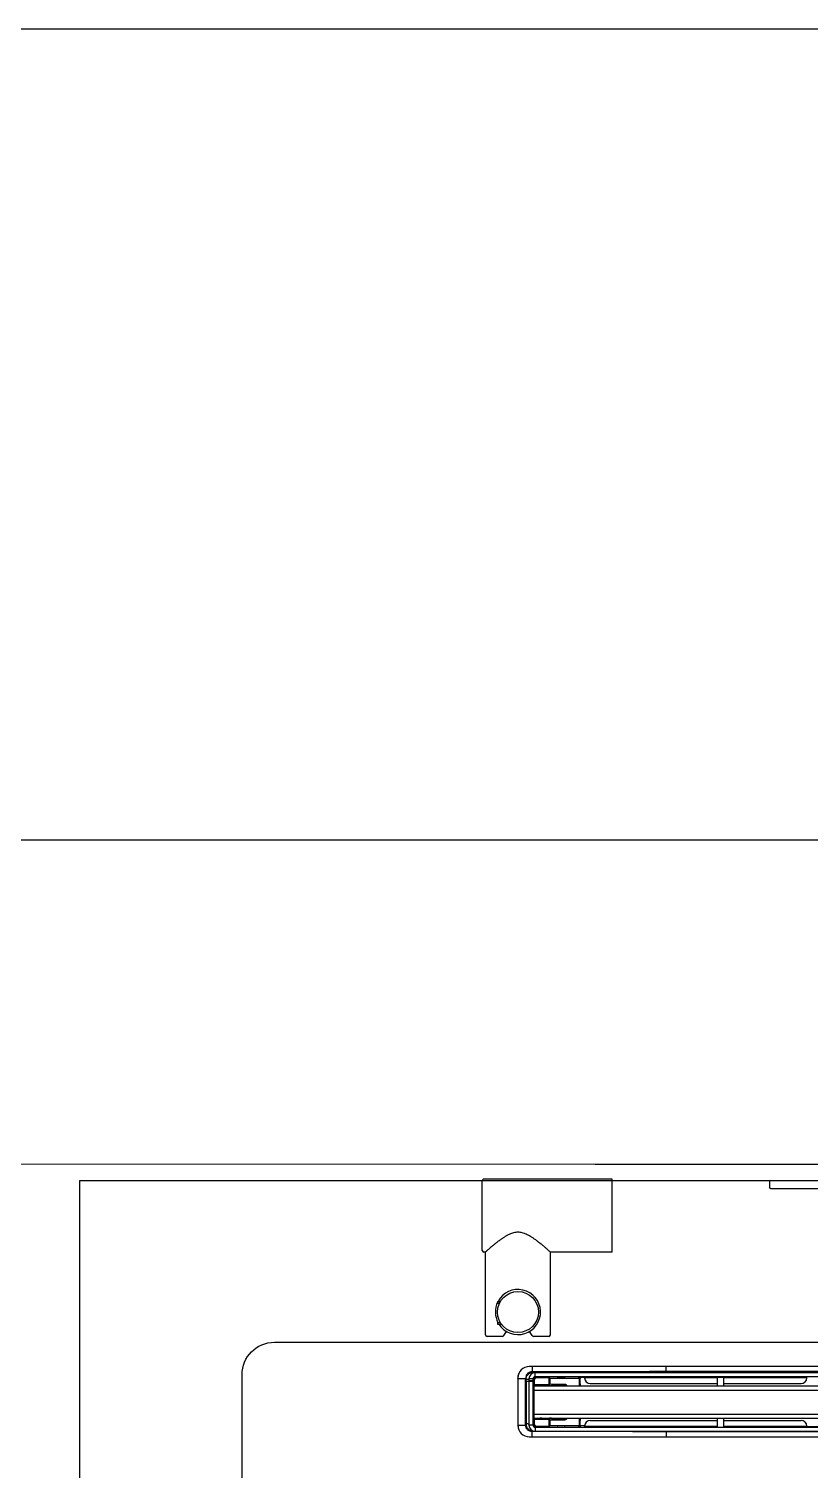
# Model space of a CAD drawing. Header units: millimetres. Extents: x 694231 to 734331, y 4486031 to 4541543.
# Drawn here: x 731538.1 to 731586.3, y 4490097.3 to 4490186.2 of the extents above; entities that cross this region are included whole.
import ezdxf

# ---------------------------------------------------------------- set-up
doc = ezdxf.new("R2010")
doc.units = ezdxf.units.MM
for name, color, linetype in [('A-DUVAR-GOR0.2', 25, 'Continuous'), ('Deko_Vitrifiye', 135, 'Continuous'), ('Deko_Zemin Seramik5', 155, 'Continuous')]:
    doc.layers.add(name, color=color, linetype=linetype)
doc.layers.add('DBM_fin_wall_solid', color=111, linetype='Continuous', lineweight=25)
doc.layers.add('DBM_w_sld', color=111, linetype='Continuous', lineweight=20)

# ---------------------------------------------------------------- blocks, each defined once
blk = doc.blocks.new('A$C3a43e377')
at = {"layer": 'Deko_Vitrifiye', "linetype": 'Continuous'}
for p, q in [((0, 80), (0, 1)), ((45, 80), (0, 80)), ((45, 80), (45, 42)), ((96, 42), (45, 42)), ((97, 41), (97, 31.57)), ((96.51, 30.71), (93.92, 29.15)), ((75.44, 9.5), (75.44, 11.19)), ((75.44, 9.5), (76.49, 9.5)), ((76.49, 9.5), (76.49, 10.61)), ((79.23, 9.5), (79.23, 9.65)), ((79.23, 9.5), (80.05, 9.5)), ((84.16, 9.5), (85.02, 9.5)), ((85.02, 9.5), (85.02, 9.72)), ((88.49, 9.5), (88.49, 11.14)), ((88.49, 9.5), (89.54, 9.5)), ((89.54, 9.5), (89.54, 11.85)), ((96.51, 13.29), (93.92, 14.85)), ((97, 12.43), (97, 3)), ((44, 0), (1, 0)), ((45, 2), (45, 1)), ((96, 2), (45, 2))]:
    blk.add_line(p, q, dxfattribs=at)
blk.add_circle((82, 22), 12.65, dxfattribs=at)
for centre, radius, start, end in [((82, 22), 13.91, 302.85166, 241.85222), ((96, 41), 1, 0, 90), ((96, 31.57), 1, 300.96376, 0), ((82, 22), 13.91, 243.97607, 297.82709), ((96, 12.43), 1, 0, 59.03624), ((1, 1), 1, 180, 270), ((44, 1), 1, 270, 0), ((96, 3), 1, 270, 0)]:
    blk.add_arc(centre, radius, start, end, dxfattribs=at)
at = {"layer": 'Deko_Vitrifiye', "linetype": 'Continuous', "start_tangent": (-31.698218, -35.660517), "end_tangent": (31.698229, -35.66051)}
blk.add_spline([(45, 42), (44.86, 41.84), (44.39, 41.31), (43.6, 40.41), (42.49, 39.13), (41.12, 37.51), (39.71, 35.78), (38.44, 34.15), (37.29, 32.61), (36.27, 31.12), (35.37, 29.71), (34.62, 28.38), (34.02, 27.15), (33.53, 25.94), (33.15, 24.68), (32.9, 23.35), (32.81, 21.99), (32.9, 20.65), (33.14, 19.34), (33.54, 18.04), (34.1, 16.68), (34.83, 15.23), (35.75, 13.67), (36.85, 12.02), (38.07, 10.33), (39.37, 8.65), (40.64, 7.07), (41.77, 5.71), (42.67, 4.66), (43.37, 3.86), (43.92, 3.22), (44.38, 2.71), (44.72, 2.32), (44.93, 2.08), (45, 2)], degree=3, dxfattribs=at)
blk = doc.blocks.new('A$C29e923fa')
at = {"layer": 'Deko_Vitrifiye', "linetype": 'Continuous'}
for p, q in [((0, 90), (0, 0)), ((0, 90), (4.4, 90)), ((5, 89.4), (5, 0.6)), ((5, 58.5), (129.4, 58.5)), ((130, 57.9), (130, 32.1)), ((5, 31.5), (129.4, 31.5)), ((0, 0), (4.4, 0))]:
    blk.add_line(p, q, dxfattribs=at)
for centre, start, end in [((4.4, 89.4), 0, 90), ((129.4, 57.9), 0, 90), ((129.4, 32.1), 270, 0), ((4.4, 0.6), 270, 0)]:
    blk.add_arc(centre, 0.6, start, end, dxfattribs=at)
blk = doc.blocks.new('dhtbsdgtukcdruılftı')
at = {"layer": 'A-DUVAR-GOR0.2'}
blk.add_lwpolyline([(18738.473, 15056.971), (18777.708, 15056.97)], dxfattribs=at)
at = {"layer": 'Deko_Zemin Seramik5'}
for p, q in [((18773.007, 15044.502), (18734.407, 15044.502)), ((18733.707, 15043.802), (18733.707, 15040.862)), ((18734.177, 15040.893), (18734.177, 15043.771)), ((18734.205, 15043.703), (18734.177, 15043.771)), ((18734.208, 15043.588), (18734.205, 15043.703)), ((18734.208, 15043.566), (18734.205, 15040.961)), ((18734.208, 15043.577), (18734.208, 15043.588)), ((18734.209, 15043.577), (18734.208, 15043.588)), ((18734.208, 15043.577), (18734.208, 15043.566)), ((18734.209, 15043.577), (18734.208, 15043.566)), ((18734.209, 15043.577), (18734.208, 15043.577)), ((18734.634, 15043.735), (18734.384, 15043.735)), ((18734.384, 15043.735), (18734.384, 15043.61)), ((18734.634, 15043.61), (18734.384, 15043.61)), ((18734.384, 15043.57), (18734.384, 15040.885)), ((18734.634, 15043.57), (18734.384, 15043.57)), ((18734.581, 15044.175), (18734.649, 15044.147)), ((18734.583, 15043.61), (18734.583, 15043.574)), ((18734.689, 15043.577), (18734.583, 15043.577)), ((18734.634, 15043.755), (18734.636, 15043.755)), ((18734.634, 15043.735), (18734.634, 15043.61)), ((18734.634, 15043.57), (18734.634, 15040.885)), ((18734.635, 15043.657), (18734.647, 15043.645)), ((18734.635, 15043.19), (18734.635, 15043.657)), ((18734.636, 15043.755), (18734.636, 15042.367)), ((18734.697, 15043.645), (18734.647, 15043.645)), ((18734.647, 15043.334), (18734.647, 15043.645)), ((18734.697, 15043.645), (18734.697, 15043.384)), ((18734.764, 15043.865), (18734.764, 15044.115)), ((18772.65, 15044.115), (18734.764, 15044.115)), ((18772.65, 15043.865), (18734.764, 15043.865)), ((18734.847, 15043.845), (18734.834, 15043.857)), ((18735.986, 15043.857), (18734.834, 15043.857)), ((18734.847, 15043.795), (18734.847, 15043.845)), ((18734.847, 15043.845), (18735.6, 15043.845)), ((18735.6, 15043.795), (18734.847, 15043.795)), ((18737.433, 15043.856), (18735.6, 15043.845)), ((18735.6, 15043.795), (18735.6, 15043.845)), ((18735.663, 15043.775), (18735.634, 15043.775)), ((18735.634, 15043.403), (18735.634, 15043.775)), ((18735.663, 15043.775), (18737.474, 15043.786)), ((18735.663, 15043.775), (18735.663, 15043.403)), ((18735.986, 15043.865), (18735.986, 15043.857)), ((18736.115, 15043.86), (18735.986, 15043.86)), ((18736.115, 15043.865), (18736.115, 15043.852)), ((18736.115, 15043.852), (18736.116, 15043.852)), ((18736.116, 15043.852), (18736.116, 15043.865)), ((18736.166, 15043.865), (18736.166, 15043.851)), ((18736.565, 15043.851), (18736.166, 15043.851)), ((18736.565, 15043.851), (18736.565, 15043.865)), ((18736.615, 15043.865), (18736.615, 15043.852)), ((18736.615, 15043.852), (18736.615, 15043.852)), ((18736.616, 15043.852), (18736.615, 15043.852)), ((18736.616, 15043.852), (18736.616, 15043.865)), ((18736.745, 15043.86), (18736.616, 15043.86)), ((18736.745, 15043.857), (18736.745, 15043.865)), ((18737.486, 15043.857), (18736.745, 15043.857)), ((18737.441, 15043.855), (18737.433, 15043.856)), ((18737.449, 15043.851), (18737.441, 15043.855)), ((18737.456, 15043.844), (18737.449, 15043.851)), ((18737.462, 15043.836), (18737.456, 15043.844)), ((18737.467, 15043.825), (18737.462, 15043.836)), ((18737.471, 15043.813), (18737.467, 15043.825)), ((18737.473, 15043.8), (18737.471, 15043.813)), ((18737.474, 15043.786), (18737.473, 15043.8)), ((18737.474, 15043.786), (18737.474, 15043.3)), ((18737.486, 15043.857), (18737.486, 15043.857)), ((18737.551, 15043.44), (18737.551, 15043.757)), ((18737.556, 15043.865), (18737.556, 15043.787)), ((18737.814, 15043.815), (18737.556, 15043.812)), ((18737.556, 15043.757), (18737.556, 15043.787)), ((18737.556, 15043.787), (18737.556, 15043.787)), ((18737.556, 15043.3), (18737.556, 15043.44)), ((18737.814, 15043.865), (18737.814, 15043.82)), ((18737.814, 15043.82), (18737.814, 15043.796)), ((18737.814, 15043.82), (18745.989, 15043.82)), ((18738.164, 15043.447), (18745.989, 15043.447)), ((18764.575, 15044.183), (18742.839, 15044.183)), ((18745.989, 15043.85), (18745.989, 15043.3)), ((18745.989, 15043.85), (18746.389, 15043.85)), ((18746.019, 15043.865), (18746.019, 15043.85)), ((18746.359, 15043.85), (18746.359, 15043.865)), ((18746.389, 15043.3), (18746.389, 15043.85)), ((18746.389, 15043.82), (18751.507, 15043.82)), ((18746.389, 15043.447), (18751.157, 15043.447)), ((18751.507, 15043.82), (18751.507, 15043.865)), ((18751.507, 15043.796), (18751.507, 15043.82)), ((18734.636, 15043.355), (18734.634, 15043.355)), ((18734.635, 15043.19), (18734.634, 15043.19)), ((18734.64, 15042.817), (18734.634, 15042.817)), ((18734.634, 15042.767), (18734.641, 15042.767)), ((18734.639, 15043.186), (18734.635, 15043.19)), ((18734.636, 15042.253), (18734.636, 15043.355)), ((18734.639, 15043.184), (18734.639, 15043.186)), ((18734.639, 15042.817), (18734.639, 15043.184)), ((18734.641, 15043.328), (18734.647, 15043.334)), ((18735.058, 15043.328), (18734.641, 15043.328)), ((18734.641, 15043.154), (18734.641, 15043.326)), ((18734.641, 15043.326), (18734.729, 15043.326)), ((18734.641, 15043.154), (18734.641, 15043.154)), ((18734.641, 15042.767), (18734.641, 15043.154)), ((18734.641, 15043.154), (18734.689, 15043.044)), ((18734.641, 15043.154), (18734.689, 15043.043)), ((18734.697, 15043.384), (18734.647, 15043.334)), ((18735.6, 15043.334), (18734.647, 15043.334)), ((18734.689, 15043.3), (18734.689, 15043.05)), ((18734.689, 15043.3), (18772.725, 15043.3)), ((18734.689, 15043.05), (18772.725, 15043.05)), ((18734.689, 15043.05), (18734.689, 15041.57)), ((18734.697, 15043.384), (18735.6, 15043.384)), ((18734.729, 15043.326), (18734.741, 15043.3)), ((18735.058, 15043.328), (18735.063, 15043.332)), ((18735.058, 15043.308), (18735.174, 15043.308)), ((18735.063, 15043.332), (18735.163, 15043.332)), ((18735.162, 15043.332), (18735.162, 15043.326)), ((18735.162, 15043.332), (18735.162, 15043.326)), ((18735.162, 15043.326), (18735.163, 15043.326)), ((18735.163, 15043.332), (18735.163, 15043.333)), ((18735.163, 15043.333), (18735.163, 15043.326)), ((18735.163, 15043.326), (18735.213, 15043.326)), ((18735.183, 15043.306), (18735.182, 15043.306)), ((18735.213, 15043.306), (18735.183, 15043.306)), ((18735.213, 15043.334), (18735.608, 15043.334)), ((18735.213, 15043.334), (18735.213, 15043.326)), ((18735.213, 15043.326), (18735.613, 15043.326)), ((18735.213, 15043.326), (18735.213, 15043.306)), ((18735.613, 15043.306), (18735.213, 15043.306)), ((18735.6, 15043.334), (18735.6, 15043.384)), ((18735.6, 15043.334), (18735.608, 15043.334)), ((18735.613, 15043.334), (18735.613, 15043.326)), ((18735.613, 15043.326), (18735.663, 15043.326)), ((18735.613, 15043.306), (18735.613, 15043.326)), ((18735.643, 15043.306), (18735.613, 15043.306)), ((18735.663, 15043.403), (18735.634, 15043.403)), ((18735.643, 15043.306), (18735.643, 15043.306)), ((18735.651, 15043.308), (18735.773, 15043.308)), ((18735.661, 15043.333), (18736.552, 15043.328)), ((18736.593, 15043.398), (18735.663, 15043.403)), ((18735.663, 15043.333), (18735.663, 15043.326)), ((18735.663, 15043.333), (18735.663, 15043.332)), ((18735.663, 15043.326), (18735.663, 15043.332)), ((18735.663, 15043.332), (18735.768, 15043.332)), ((18735.663, 15043.332), (18735.663, 15043.326)), ((18735.663, 15043.326), (18735.663, 15043.326)), ((18735.768, 15043.332), (18735.773, 15043.328)), ((18736.552, 15043.328), (18735.773, 15043.328)), ((18736.379, 15043.3), (18736.39, 15043.326)), ((18736.39, 15043.326), (18736.552, 15043.326)), ((18736.541, 15043.3), (18736.552, 15043.326)), ((18736.56, 15043.329), (18736.552, 15043.328)), ((18736.567, 15043.333), (18736.56, 15043.329)), ((18736.574, 15043.339), (18736.567, 15043.333)), ((18736.581, 15043.348), (18736.574, 15043.339)), ((18736.586, 15043.359), (18736.581, 15043.348)), ((18736.59, 15043.371), (18736.586, 15043.359)), ((18736.592, 15043.384), (18736.59, 15043.371)), ((18736.593, 15043.398), (18736.592, 15043.384)), ((18734.636, 15042.367), (18734.634, 15042.367)), ((18734.634, 15042.317), (18734.635, 15042.317)), ((18734.635, 15042.303), (18734.634, 15042.303)), ((18734.634, 15042.253), (18734.636, 15042.253)), ((18734.641, 15041.853), (18734.634, 15041.853)), ((18734.634, 15041.803), (18734.64, 15041.803)), ((18734.639, 15041.436), (18734.639, 15041.803)), ((18734.641, 15041.466), (18734.641, 15041.853)), ((18734.205, 15040.961), (18734.177, 15040.893)), ((18734.634, 15040.885), (18734.384, 15040.885)), ((18734.634, 15041.43), (18734.635, 15041.43)), ((18734.635, 15041.43), (18734.639, 15041.434)), ((18734.635, 15040.962), (18734.635, 15041.43)), ((18734.647, 15040.975), (18734.635, 15040.962)), ((18734.639, 15041.434), (18734.639, 15041.436)), ((18734.689, 15041.576), (18734.641, 15041.466)), ((18734.689, 15041.576), (18734.641, 15041.466)), ((18734.641, 15041.466), (18734.641, 15041.466)), ((18734.641, 15041.294), (18734.641, 15041.466)), ((18734.729, 15041.294), (18734.641, 15041.294)), ((18734.647, 15041.286), (18734.641, 15041.292)), ((18734.641, 15041.292), (18735.058, 15041.292)), ((18734.647, 15041.286), (18735.6, 15041.286)), ((18734.647, 15041.286), (18734.697, 15041.236)), ((18734.647, 15040.975), (18734.647, 15041.286)), ((18734.647, 15040.975), (18734.697, 15040.975)), ((18734.689, 15041.57), (18772.725, 15041.57)), ((18734.689, 15041.57), (18734.689, 15041.32)), ((18734.689, 15041.32), (18772.725, 15041.32)), ((18734.697, 15041.236), (18734.697, 15040.975)), ((18735.6, 15041.236), (18734.697, 15041.236)), ((18734.741, 15041.32), (18734.729, 15041.294)), ((18734.764, 15040.755), (18734.764, 15040.505)), ((18734.764, 15040.755), (18772.65, 15040.755)), ((18734.834, 15040.762), (18734.847, 15040.775)), ((18734.834, 15040.762), (18735.986, 15040.762)), ((18734.847, 15040.825), (18735.6, 15040.825)), ((18734.847, 15040.775), (18734.847, 15040.825)), ((18735.6, 15040.775), (18734.847, 15040.775)), ((18735.174, 15041.312), (18735.058, 15041.312)), ((18735.063, 15041.287), (18735.058, 15041.292)), ((18735.163, 15041.287), (18735.063, 15041.287)), ((18735.162, 15041.294), (18735.162, 15041.287)), ((18735.163, 15041.294), (18735.162, 15041.294)), ((18735.162, 15041.294), (18735.162, 15041.287)), ((18735.163, 15041.294), (18735.163, 15041.287)), ((18735.213, 15041.294), (18735.163, 15041.294)), ((18735.163, 15041.287), (18735.163, 15041.287)), ((18735.182, 15041.314), (18735.183, 15041.314)), ((18735.183, 15041.314), (18735.213, 15041.314)), ((18735.213, 15041.294), (18735.213, 15041.314)), ((18735.213, 15041.314), (18735.613, 15041.314)), ((18735.613, 15041.294), (18735.213, 15041.294)), ((18735.213, 15041.294), (18735.213, 15041.286)), ((18735.608, 15041.286), (18735.213, 15041.286)), ((18735.6, 15041.236), (18735.6, 15041.286)), ((18735.608, 15041.286), (18735.6, 15041.286)), ((18735.6, 15040.825), (18735.6, 15040.775)), ((18735.6, 15040.775), (18737.433, 15040.763)), ((18735.613, 15041.294), (18735.613, 15041.314)), ((18735.613, 15041.314), (18735.643, 15041.314)), ((18735.613, 15041.294), (18735.613, 15041.286)), ((18735.663, 15041.294), (18735.613, 15041.294)), ((18735.634, 15040.845), (18735.634, 15041.216)), ((18735.634, 15041.216), (18735.663, 15041.216)), ((18735.634, 15040.845), (18735.663, 15040.845)), ((18735.643, 15041.314), (18735.643, 15041.314)), ((18735.773, 15041.312), (18735.651, 15041.312)), ((18736.552, 15041.292), (18735.661, 15041.287)), ((18735.663, 15041.287), (18735.663, 15041.294)), ((18735.663, 15041.294), (18735.663, 15041.287)), ((18735.663, 15041.294), (18735.663, 15041.294)), ((18735.663, 15041.294), (18735.663, 15041.287)), ((18735.663, 15041.287), (18735.663, 15041.287)), ((18735.768, 15041.287), (18735.663, 15041.287)), ((18735.663, 15041.216), (18736.593, 15041.222)), ((18735.663, 15041.216), (18735.663, 15040.845)), ((18737.474, 15040.833), (18735.663, 15040.845)), ((18735.773, 15041.292), (18735.768, 15041.287)), ((18735.773, 15041.292), (18736.552, 15041.292)), ((18735.986, 15040.762), (18735.986, 15040.755)), ((18735.986, 15040.76), (18736.115, 15040.76)), ((18736.116, 15040.768), (18736.115, 15040.767)), ((18736.115, 15040.767), (18736.115, 15040.755)), ((18736.116, 15040.755), (18736.116, 15040.768)), ((18736.166, 15040.769), (18736.565, 15040.769)), ((18736.166, 15040.769), (18736.166, 15040.755)), ((18736.39, 15041.294), (18736.379, 15041.32)), ((18736.552, 15041.294), (18736.39, 15041.294)), ((18736.552, 15041.294), (18736.541, 15041.32)), ((18736.552, 15041.292), (18736.56, 15041.291)), ((18736.56, 15041.291), (18736.567, 15041.287)), ((18736.565, 15040.755), (18736.565, 15040.769)), ((18736.567, 15041.287), (18736.574, 15041.28)), ((18736.574, 15041.28), (18736.581, 15041.272)), ((18736.581, 15041.272), (18736.586, 15041.261)), ((18736.586, 15041.261), (18736.59, 15041.249)), ((18736.59, 15041.249), (18736.592, 15041.236)), ((18736.592, 15041.236), (18736.593, 15041.222)), ((18736.615, 15040.768), (18736.616, 15040.767)), ((18736.615, 15040.768), (18736.615, 15040.768)), ((18736.615, 15040.768), (18736.615, 15040.755)), ((18736.616, 15040.755), (18736.616, 15040.767)), ((18736.616, 15040.76), (18736.745, 15040.76)), ((18736.745, 15040.762), (18737.486, 15040.762)), ((18736.745, 15040.755), (18736.745, 15040.762)), ((18737.433, 15040.763), (18737.441, 15040.765)), ((18737.441, 15040.765), (18737.449, 15040.769)), ((18737.449, 15040.769), (18737.456, 15040.775)), ((18737.456, 15040.775), (18737.462, 15040.784)), ((18737.462, 15040.784), (18737.467, 15040.795)), ((18737.467, 15040.795), (18737.471, 15040.807)), ((18737.471, 15040.807), (18737.473, 15040.82)), ((18737.473, 15040.82), (18737.474, 15040.833)), ((18737.474, 15041.32), (18737.474, 15040.833)), ((18737.486, 15040.763), (18737.486, 15040.762)), ((18737.551, 15040.865), (18737.551, 15041.18)), ((18737.556, 15041.18), (18737.556, 15041.32)), ((18737.556, 15040.833), (18737.556, 15040.864)), ((18737.819, 15040.849), (18737.556, 15040.853)), ((18737.556, 15040.832), (18737.556, 15040.833)), ((18737.556, 15040.832), (18737.556, 15040.755)), ((18737.814, 15040.8), (18737.814, 15040.824)), ((18737.814, 15040.8), (18737.814, 15040.755)), ((18745.989, 15040.8), (18737.814, 15040.8)), ((18738.164, 15041.173), (18745.989, 15041.173)), ((18745.989, 15041.32), (18745.989, 15040.769)), ((18745.989, 15040.769), (18746.389, 15040.769)), ((18746.019, 15040.769), (18746.019, 15040.755)), ((18746.359, 15040.755), (18746.359, 15040.769)), ((18746.389, 15040.769), (18746.389, 15041.32)), ((18746.389, 15041.173), (18751.157, 15041.173)), ((18751.507, 15040.8), (18746.389, 15040.8)), ((18751.507, 15040.824), (18751.507, 15040.8)), ((18751.507, 15040.755), (18751.507, 15040.8)), ((18753.198, 15040.781), (18751.507, 15040.781)), ((18734.407, 15040.162), (18773.007, 15040.162)), ((18734.581, 15040.489), (18734.649, 15040.517)), ((18734.649, 15040.517), (18734.697, 15040.517)), ((18734.764, 15040.505), (18772.65, 15040.505)), ((18764.575, 15040.482), (18742.839, 15040.482))]:
    blk.add_line(p, q, dxfattribs=at)
blk.add_lwpolyline([(18706.704, 14934.741), (18706.704, 15055.97), (18800.684, 15055.97), (18800.684, 14934.741)], dxfattribs=at)
blk.add_lwpolyline([(18790.685, 15044.01), (18790.685, 14948.689), (18716.704, 14948.689), (18716.704, 15043.995, -0.414145), (18718.703, 15045.995), (18788.685, 15046.01, -0.414282)], format="xyb", close=True, dxfattribs=at)
for centre, radius, start, end in [((18734.407, 15043.802), 0.7, 90, 180), ((18734.764, 15043.735), 0.38, 90, 180), ((18734.764, 15043.735), 0.13, 90, 180), ((18737.486, 15043.787), 0.07, 0.00109, 90.00109), ((18738.163, 15043.796), 0.349, 180.10943, 270.10901), ((18751.158, 15043.796), 0.349, 269.89099, 359.89057), ((18735.182, 15043.326), 0.02, 179.99891, 269.99891), ((18735.183, 15043.326), 0.02, 179.99891, 269.99891), ((18735.643, 15043.326), 0.02, 270.00109, 0.00109), ((18735.643, 15043.326), 0.02, 270.00109, 0.00109), ((18734.407, 15040.862), 0.7, 180, 270), ((18734.764, 15040.885), 0.38, 180, 270), ((18734.764, 15040.885), 0.13, 180, 270), ((18735.182, 15041.294), 0.02, 90.00109, 180.00109), ((18735.183, 15041.294), 0.02, 90.00109, 180.00109), ((18735.643, 15041.294), 0.02, 359.99891, 89.99891), ((18735.643, 15041.294), 0.02, 359.99891, 89.99891), ((18737.486, 15040.833), 0.07, 269.99891, 359.99891), ((18738.163, 15040.824), 0.349, 89.89099, 179.89057), ((18751.158, 15040.824), 0.349, 0.10943, 90.10901)]:
    blk.add_arc(centre, radius, start, end, dxfattribs=at)
for centre, major_axis, ratio, start_param, end_param in [((18734.634, 15043.655), (0.1, 0), 0.999962, 0.988457, 1.570796), ((18734.835, 15043.657), (0.141, -0.141), 0.999924, 2.356233, 3.926953), ((18734.636, 15043.655), (0.1, 0), 0.999962, 1.010172, 1.570796), ((18734.847, 15043.645), (-0.141, 0.141), 0.999962, 5.497825, 7.068545), ((18734.847, 15043.645), (0.106, -0.106), 0.999924, 2.356233, 3.926953), ((18735.6, 15043.775), (-0.0004, 0.07), 0.905934, 4.708662, 6.272399), ((18735.6, 15043.775), (0.034, 0.0002), 0.587778, 6.279459, 7.843195), ((18736.166, 15043.852), (0.05, 0), 0.008727, 3.150319, 4.712389), ((18736.565, 15043.852), (0.05, 0), 0.008727, 4.712397, 6.274459), ((18737.356, 15043.857), (0.13, 0), 0.008727, 5.340708, 6.283185), ((18737.356, 15043.787), (0.2, 0), 0.005672, 5.340708, 6.283185), ((18737.486, 15043.787), (0, -0.07), 0.999962, 1.570796, 3.141593), ((18737.356, 15043.757), (0.2, 0), 0.003491, 6.05826, 6.283185), ((18737.356, 15043.44), (0.2, 0), 0.003491, 0, 0.224925), ((18734.634, 15043.455), (0.1, 0), 0.999962, 4.712389, 5.294728), ((18734.636, 15043.455), (0.1, 0), 0.999962, 4.712389, 5.273014), ((18734.64, 15042.767), (0, 0.05), 0.008727, 4.712389, 6.283185), ((18734.641, 15043.298), (0, 0.03), 0.008727, 0.008727, 0.314819), ((18734.742, 15043.298), (-0.0131, 0.03), 0.008001, 4.708904, 5.964881), ((18735.058, 15043.298), (0, 0.03), 0.008727, 0.008727, 1.570796), ((18735.213, 15043.333), (0.05, 0), 0.008727, 1.570796, 3.132866), ((18735.6, 15043.404), (-0.034, 0.0002), 0.587778, 1.581583, 3.145319), ((18735.6, 15043.404), (0.0004, 0.07), 0.905934, 3.152379, 4.716116), ((18735.607, 15043.404), (-0.119, 0.001), 0.587778, 1.581583, 1.62254), ((18735.613, 15043.333), (0.05, 0), 0.008727, 0.008727, 0.222322), ((18735.773, 15043.298), (0, 0.03), 0.008727, 4.712389, 6.274459), ((18736.378, 15043.298), (0.0125, 0.03), 0.00806, 0.318164, 1.574141), ((18736.54, 15043.298), (0.0125, 0.03), 0.00806, 4.715734, 5.971712), ((18736.55, 15043.298), (0.138, 0), 0.217963, 0, 1.56207), ((18734.64, 15041.853), (0, 0.05), 0.008727, 3.141593, 4.712389), ((18734.835, 15040.962), (0.141, 0.141), 0.999924, 2.356233, 3.926953), ((18734.641, 15041.322), (0, 0.03), 0.008727, 2.826774, 3.132866), ((18734.847, 15040.975), (0.141, 0.141), 0.999962, 2.356233, 3.926953), ((18734.847, 15040.975), (0.106, 0.106), 0.999924, 2.356233, 3.926953), ((18734.742, 15041.322), (0.0131, 0.03), 0.008001, 3.459897, 4.715874), ((18735.058, 15041.322), (0, 0.03), 0.008727, 1.570796, 3.132866), ((18735.213, 15041.287), (0.05, 0), 0.008727, 3.150319, 4.712389), ((18735.6, 15041.216), (-0.0004, 0.07), 0.905934, 4.708662, 6.272399), ((18735.6, 15041.216), (-0.034, -0.0002), 0.587778, 3.137866, 4.701602), ((18735.6, 15040.845), (0.034, -0.0002), 0.587778, 4.723176, 6.286912), ((18735.6, 15040.845), (0.0004, 0.07), 0.905934, 3.152379, 4.716116), ((18735.607, 15041.216), (-0.119, -0.001), 0.587778, 4.660645, 4.701602), ((18735.613, 15041.287), (0.05, 0), 0.008727, 6.060863, 6.274459), ((18735.773, 15041.322), (0, 0.03), 0.008727, 3.150319, 4.712389), ((18736.166, 15040.768), (0.05, 0), 0.008727, 1.570796, 3.132866), ((18736.378, 15041.322), (-0.0125, 0.03), 0.00806, 1.567451, 2.823429), ((18736.54, 15041.322), (-0.0125, 0.03), 0.00806, 3.453066, 4.709044), ((18736.55, 15041.322), (0.138, 0), 0.217963, 4.721116, 6.283185), ((18736.565, 15040.768), (0.05, 0), 0.008727, 0.008727, 1.570788), ((18737.356, 15040.763), (0.13, 0), 0.008727, 0.556158, 0.942478), ((18737.356, 15040.763), (0.13, 0), 0.008727, 0, 0.556158), ((18737.356, 15040.833), (0.2, 0), 0.005672, 0, 0.942478), ((18737.486, 15040.832), (0, 0.07), 0.999962, 3.141593, 4.712389), ((18737.356, 15041.18), (0.2, 0), 0.003491, 6.05826, 6.283185), ((18737.356, 15040.864), (0.2, 0), 0.003491, 0, 0.224925)]:
    blk.add_ellipse(centre, major_axis=major_axis, ratio=ratio, start_param=start_param, end_param=end_param, dxfattribs=at)
for points, knots in [([(18734.581, 15044.502), (18734.581, 15044.494), (18734.581, 15044.425), (18734.581, 15044.315), (18734.581, 15044.203), (18734.581, 15044.185), (18734.581, 15044.175)], [0, 0, 0, 0, 0.046125, 0.371812, 0.697499, 1, 1, 1, 1]), ([(18742.839, 15044.183), (18742.839, 15044.189), (18742.839, 15044.202), (18742.839, 15044.277), (18742.839, 15044.382), (18742.839, 15044.463), (18742.839, 15044.502)], [0, 0, 0, 0, 0.240773, 0.5, 0.759227, 1, 1, 1, 1]), ([(18733.707, 15043.771), (18733.709, 15043.822), (18733.713, 15043.922), (18733.745, 15044.017), (18733.76, 15044.064)], [0, 0, 0, 0, 0.510669, 1, 1, 1, 1]), ([(18733.707, 15043.771), (18733.765, 15043.771), (18733.884, 15043.771), (18734.038, 15043.771), (18734.149, 15043.771), (18734.167, 15043.771), (18734.177, 15043.771)], [0, 0, 0, 0, 0.240773, 0.5, 0.759227, 1, 1, 1, 1]), ([(18734.581, 15044.175), (18734.529, 15044.171), (18734.45, 15044.163), (18734.355, 15044.113), (18734.291, 15044.061), (18734.239, 15043.997), (18734.189, 15043.902), (18734.182, 15043.823), (18734.177, 15043.771)], [0, 0, 0, 0, 0.2432, 0.372242, 0.500235, 0.628741, 0.757585, 1, 1, 1, 1]), ([(18734.205, 15043.703), (18734.207, 15043.734), (18734.211, 15043.793), (18734.247, 15043.904), (18734.329, 15044.024), (18734.475, 15044.126), (18734.59, 15044.14), (18734.649, 15044.147)], [0, 0, 0, 0, 0.131583, 0.258869, 0.502349, 0.746602, 1, 1, 1, 1]), ([(18734.384, 15043.71), (18734.363, 15043.71), (18734.298, 15043.709), (18734.228, 15043.706), (18734.212, 15043.704), (18734.205, 15043.703)], [0, 0, 0, 0, 0.203106, 0.616225, 1, 1, 1, 1]), ([(18734.365, 15043.577), (18734.333, 15043.577), (18734.265, 15043.577), (18734.22, 15043.577), (18734.211, 15043.577), (18734.209, 15043.577)], [0, 0, 0, 0, 0.411817, 0.875121, 1, 1, 1, 1]), ([(18742.839, 15044.183), (18741.922, 15044.182), (18740.086, 15044.182), (18737.334, 15044.177), (18735.498, 15044.176), (18734.581, 15044.175)], [0, 0, 0, 0, 0.333309, 0.666691, 1, 1, 1, 1]), ([(18734.648, 15044.092), (18734.648, 15044.1), (18734.648, 15044.137), (18734.648, 15044.143), (18734.649, 15044.147)], [0, 0, 0, 0, 0.237295, 1, 1, 1, 1]), ([(18734.649, 15044.147), (18734.846, 15044.147), (18735.256, 15044.147), (18735.894, 15044.147), (18736.505, 15044.147), (18737.058, 15044.146), (18737.566, 15044.146), (18738.116, 15044.145), (18738.721, 15044.145), (18739.328, 15044.144), (18739.881, 15044.144), (18740.359, 15044.143), (18740.827, 15044.143), (18741.302, 15044.143), (18741.81, 15044.142), (18742.319, 15044.142), (18742.662, 15044.142), (18742.839, 15044.142)], [0, 0, 0, 0, 0.072247, 0.150112, 0.233598, 0.296378, 0.352507, 0.419655, 0.497824, 0.574062, 0.642126, 0.700446, 0.749022, 0.81343, 0.874341, 0.935189, 1, 1, 1, 1]), ([(18742.839, 15044.142), (18743.204, 15044.142), (18747.803, 15044.142), (18746.637, 15044.142), (18751.59, 15044.141), (18764.026, 15044.142), (18767.859, 15044.142), (18764.575, 15044.142)], [0, 0, 0, 0, 0.020648, 0.260324, 0.5, 0.619838, 1, 1, 1, 1]), ([(18742.839, 15044.115), (18742.839, 15044.117), (18742.839, 15044.137), (18742.84, 15044.14), (18742.84, 15044.142)], [0, 0, 0, 0, 0.070207, 1, 1, 1, 1]), ([(18735.661, 15043.333), (18735.661, 15043.333), (18735.659, 15043.333), (18735.653, 15043.334), (18735.64, 15043.335), (18735.626, 15043.334), (18735.617, 15043.334), (18735.613, 15043.334)], [0, 0, 0, 0, 0.083349, 0.324015, 0.573987, 0.820833, 1, 1, 1, 1]), ([(18736.729, 15043.298), (18736.729, 15043.3), (18736.729, 15043.309), (18736.724, 15043.327), (18736.71, 15043.351), (18736.679, 15043.378), (18736.637, 15043.395), (18736.606, 15043.397), (18736.593, 15043.398)], [0, 0, 0, 0, 0.035539, 0.12936, 0.257827, 0.452641, 0.772939, 1, 1, 1, 1]), ([(18734.635, 15042.317), (18734.635, 15042.317), (18734.635, 15042.317), (18734.636, 15042.318), (18734.636, 15042.319), (18734.636, 15042.32), (18734.636, 15042.322), (18734.636, 15042.323), (18734.636, 15042.326), (18734.636, 15042.328), (18734.636, 15042.331), (18734.636, 15042.334), (18734.636, 15042.337), (18734.636, 15042.342), (18734.636, 15042.347), (18734.636, 15042.352), (18734.636, 15042.357), (18734.636, 15042.362), (18734.636, 15042.365), (18734.636, 15042.367)], [0, 0, 0, 0, 0.052751, 0.105868, 0.160141, 0.214812, 0.267755, 0.321067, 0.374953, 0.429625, 0.482566, 0.535878, 0.589763, 0.644434, 0.75059, 0.804473, 0.859142, 0.929139, 1, 1, 1, 1]), ([(18734.636, 15042.253), (18734.636, 15042.254), (18734.636, 15042.258), (18734.636, 15042.263), (18734.636, 15042.268), (18734.636, 15042.272), (18734.636, 15042.275), (18734.636, 15042.28), (18734.636, 15042.285), (18734.636, 15042.289), (18734.636, 15042.292), (18734.636, 15042.294), (18734.636, 15042.296), (18734.636, 15042.298), (18734.636, 15042.3), (18734.636, 15042.301), (18734.636, 15042.302), (18734.635, 15042.303), (18734.635, 15042.303), (18734.635, 15042.303)], [0, 0, 0, 0, 0.069997, 0.140858, 0.193797, 0.247107, 0.30099, 0.355659, 0.461433, 0.515705, 0.570376, 0.623127, 0.676244, 0.730516, 0.785188, 0.837939, 0.891056, 0.945328, 1, 1, 1, 1]), ([(18733.707, 15040.893), (18733.765, 15040.893), (18733.884, 15040.893), (18734.038, 15040.893), (18734.149, 15040.893), (18734.167, 15040.893), (18734.177, 15040.893)], [0, 0, 0, 0, 0.240773, 0.5, 0.759227, 1, 1, 1, 1]), ([(18733.707, 15040.893), (18733.709, 15040.842), (18733.714, 15040.738), (18733.747, 15040.638), (18733.764, 15040.587)], [0, 0, 0, 0, 0.487973, 1, 1, 1, 1]), ([(18734.581, 15040.489), (18734.529, 15040.494), (18734.45, 15040.502), (18734.355, 15040.552), (18734.291, 15040.604), (18734.239, 15040.668), (18734.189, 15040.763), (18734.182, 15040.842), (18734.177, 15040.893)], [0, 0, 0, 0, 0.2432, 0.372242, 0.500235, 0.628741, 0.757585, 1, 1, 1, 1]), ([(18734.205, 15040.961), (18734.207, 15040.931), (18734.211, 15040.871), (18734.247, 15040.76), (18734.329, 15040.641), (18734.475, 15040.538), (18734.59, 15040.524), (18734.649, 15040.517)], [0, 0, 0, 0, 0.131583, 0.258869, 0.502349, 0.746602, 1, 1, 1, 1]), ([(18734.384, 15040.955), (18734.363, 15040.955), (18734.298, 15040.956), (18734.228, 15040.958), (18734.212, 15040.96), (18734.205, 15040.961)], [0, 0, 0, 0, 0.203106, 0.616225, 1, 1, 1, 1]), ([(18735.613, 15041.286), (18735.615, 15041.286), (18735.618, 15041.286), (18735.621, 15041.286), (18735.625, 15041.286), (18735.628, 15041.286), (18735.632, 15041.286), (18735.636, 15041.285), (18735.64, 15041.285), (18735.643, 15041.285), (18735.647, 15041.285), (18735.65, 15041.286), (18735.652, 15041.286), (18735.654, 15041.286), (18735.656, 15041.286), (18735.658, 15041.286), (18735.66, 15041.287), (18735.661, 15041.287), (18735.661, 15041.287), (18735.661, 15041.287)], [0, 0, 0, 0, 0.088931, 0.133744, 0.178889, 0.239717, 0.301103, 0.363225, 0.425932, 0.487498, 0.549657, 0.628438, 0.676138, 0.716924, 0.791599, 0.855857, 0.916916, 0.958389, 1, 1, 1, 1]), ([(18736.593, 15041.222), (18736.606, 15041.223), (18736.637, 15041.225), (18736.679, 15041.242), (18736.71, 15041.268), (18736.724, 15041.293), (18736.729, 15041.311), (18736.729, 15041.32), (18736.729, 15041.322)], [0, 0, 0, 0, 0.227061, 0.547359, 0.742173, 0.87064, 0.964461, 1, 1, 1, 1]), ([(18742.839, 15040.482), (18741.922, 15040.482), (18740.086, 15040.483), (18737.334, 15040.488), (18735.498, 15040.489), (18734.581, 15040.489)], [0, 0, 0, 0, 0.333309, 0.666691, 1, 1, 1, 1]), ([(18734.581, 15040.162), (18734.581, 15040.171), (18734.581, 15040.24), (18734.581, 15040.35), (18734.581, 15040.461), (18734.581, 15040.48), (18734.581, 15040.489)], [0, 0, 0, 0, 0.046125, 0.371812, 0.697499, 1, 1, 1, 1]), ([(18742.839, 15040.482), (18742.839, 15040.475), (18742.839, 15040.463), (18742.839, 15040.388), (18742.839, 15040.282), (18742.839, 15040.201), (18742.839, 15040.162)], [0, 0, 0, 0, 0.240773, 0.5, 0.759227, 1, 1, 1, 1])]:
    blk.add_open_spline(points, degree=3, knots=knots, dxfattribs=at)
at = {"yscale": 0.1000000000000001, "zscale": 0.1000000000000001}
for name, p, xscale, rotation in [('A$C3a43e377', (18731.507, 15056.058), 0.1000000000000001, 270), ('A$C29e923fa', (18758.207, 15055.97), -0.1000000000000001, 90)]:
    blk.add_blockref(name, p, dxfattribs=dict(at, xscale=xscale, rotation=rotation))

msp = doc.modelspace()

# ---------------------------------------------------------------- linework, layer by layer
at = {"layer": 'DBM_w_sld', "ltscale": 2}
for points in [[(730595.227, 4490136.2), (730595.227, 4489336.2), (731675.227, 4489336.2), (731675.227, 4490136.2), (730595.227, 4490136.2)], [(731635.227, 4490116.2), (731310.561, 4490116.2)]]:
    msp.add_lwpolyline(points, dxfattribs=at)

# ---------------------------------------------------------------- next in the draw order: block references
at = {"layer": 'DBM_fin_wall_solid'}
msp.add_blockref('dhtbsdgtukcdruılftı', (712834.543, 4475059.229), dxfattribs=at)

# ---------------------------------------------------------------- next in the draw order: linework, layer by layer
for points in [[(730545.227, 4490186.2), (731725.227, 4490186.2), (731725.227, 4489286.2), (730545.227, 4489286.2)], [(730595.227, 4490136.2), (731675.227, 4490136.2), (731675.227, 4489336.2), (730595.227, 4489336.2)]]:
    msp.add_lwpolyline(points, close=True, dxfattribs=at)

doc.saveas('drawing.dxf')
